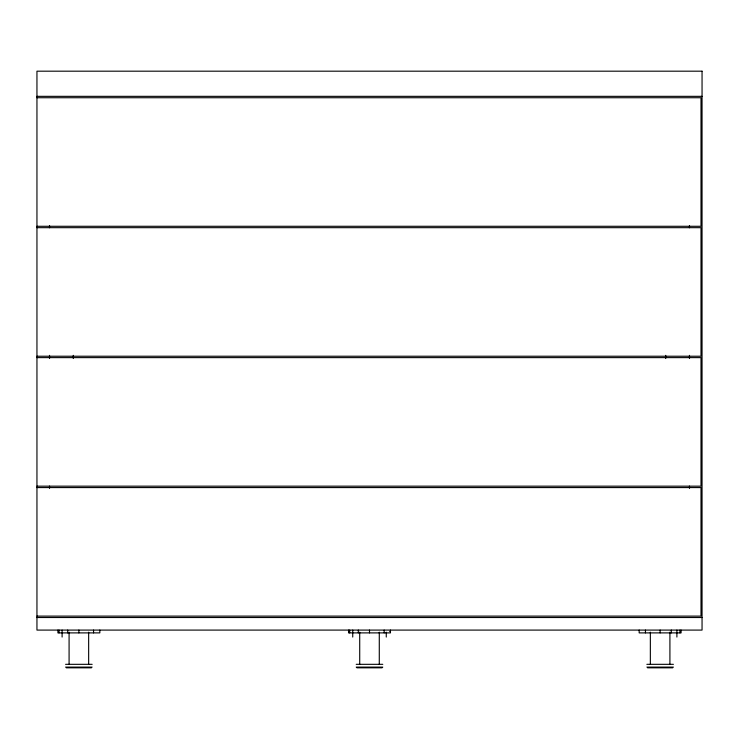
<?xml version="1.0" encoding="UTF-8"?>
<svg xmlns="http://www.w3.org/2000/svg" width="739" height="739" viewBox="0 0 739 739"><rect width="100%" height="100%" fill="white"/><g stroke="black" fill="none" stroke-linecap="round" stroke-linejoin="round"><path stroke-width="1.11" d="M36.95 96.338L702.05 96.338M36.95 97.733L701.006 97.733L701.006 226.282L36.95 226.282M36.95 227.677L701.006 227.677L701.006 356.226L36.95 356.226M36.95 357.621L701.006 357.621L701.006 486.17L36.95 486.17M36.95 487.574L701.006 487.574L701.006 616.114L36.95 616.114M36.95 617.518L702.05 617.518M348.54 631.485L349.242 631.485M389.758 631.485L390.46 631.485M65.586 664.324L92.144 664.324M356.216 664.324L382.784 664.324M646.856 664.324L673.414 664.324M65.586 667.114L92.144 667.114M356.216 667.114L382.784 667.114M646.856 667.114L673.414 667.114M66.288 667.816L91.451 667.816M356.919 667.816L382.081 667.816M647.549 667.816L672.712 667.816M689.478 225.478L689.478 227.778M689.478 355.348L689.478 358.498M689.478 486.068L689.478 488.377M681.09 630.09L681.09 632.889L639.17 632.889L639.17 630.09M679.954 630.09L679.954 632.889M676.896 630.108L676.896 637.055M671.308 630.09L671.308 632.889M669.913 632.187L669.913 664.324M665.719 355.348L665.719 358.498M660.13 630.09L660.13 632.889M650.357 632.187L650.348 664.324M645.461 630.09L645.461 632.889M390.46 630.09L390.46 632.889L348.54 632.889L348.54 630.09M386.266 632.187L386.266 637.055M384.169 630.09L384.169 632.889M379.283 632.187L379.283 664.324M369.5 630.09L369.5 632.889M359.717 632.187L359.717 664.324M358.323 630.09L358.323 632.889M352.734 630.108L352.734 637.055M349.676 630.09L349.676 632.889M99.83 630.09L99.83 632.889L57.91 632.889L57.91 630.09M93.539 630.09L93.539 632.889M88.652 632.187L88.652 664.324M78.87 630.09L78.87 632.889M73.281 355.348L73.281 358.498M69.087 632.187L69.087 664.324M67.692 630.09L67.692 632.889M62.104 630.108L62.104 637.055M59.046 630.09L59.046 632.889M49.522 225.478L49.522 227.778M49.522 355.348L49.522 358.498M49.522 486.068L49.522 488.377M702.05 71.184L36.95 71.184L36.95 630.09L702.05 630.09L702.05 71.184"/></g></svg>
